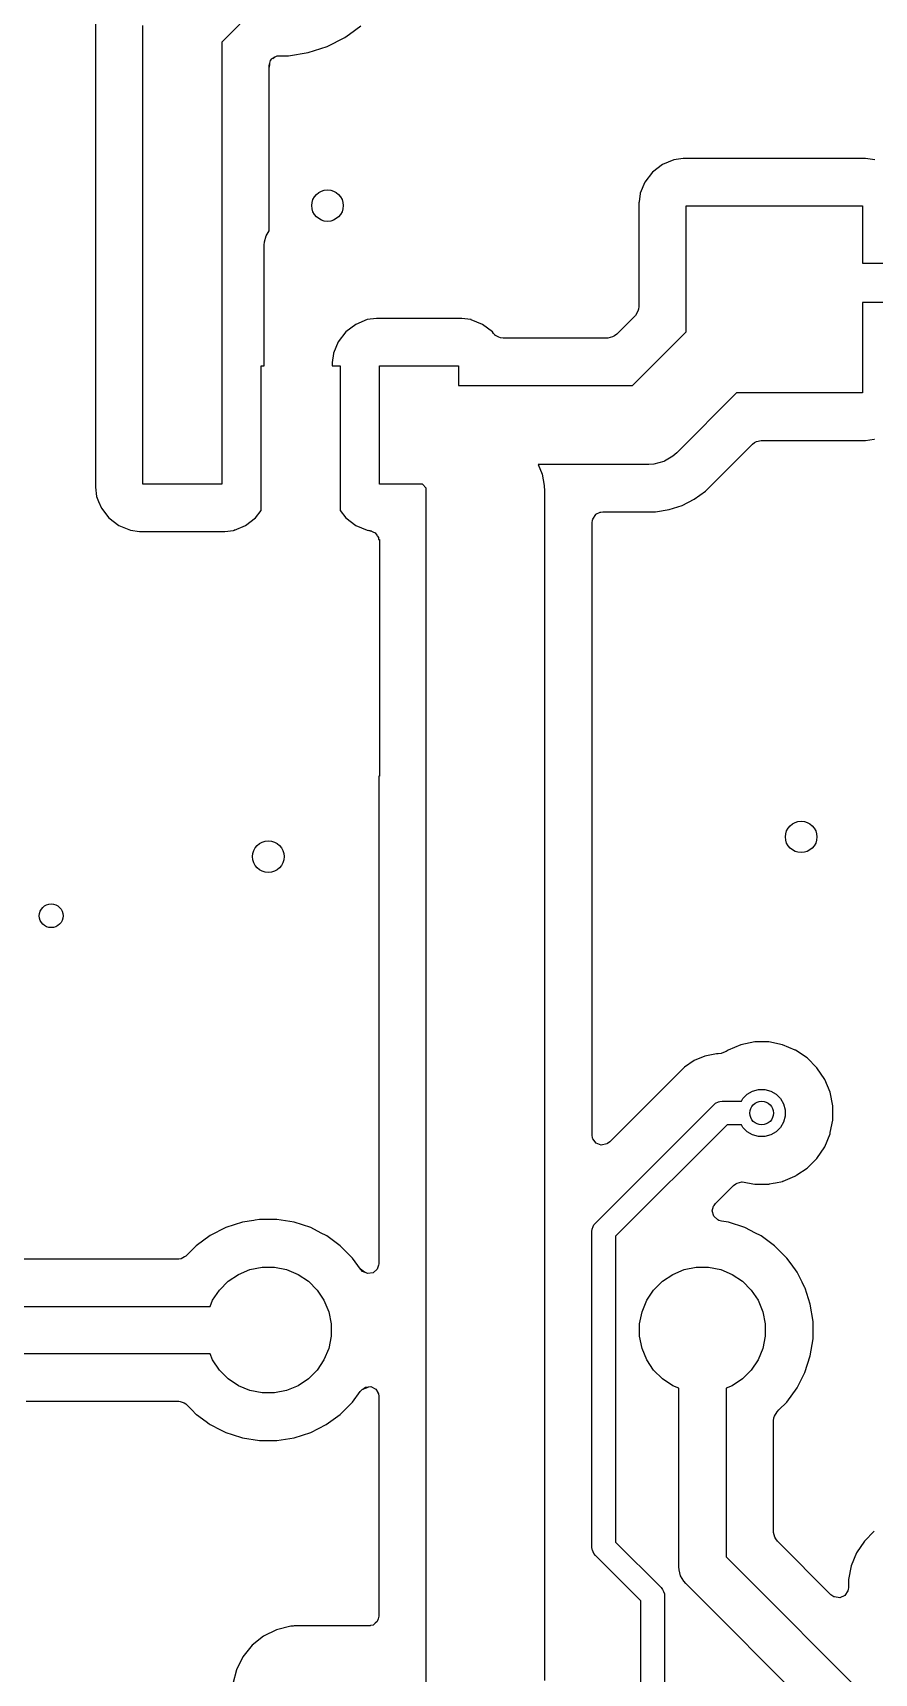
# Model space of a CAD drawing. Header units: inches. Extents: x 1.32 to 5.22, y -7.01 to -1.14.
# Drawn here: x 2.117 to 2.536, y -3.921 to -3.103 of the extents above; entities that cross this region are included whole.
import ezdxf

# ---------------------------------------------------------------- set-up
doc = ezdxf.new("R2010")
doc.units = ezdxf.units.IN
doc.header["$MEASUREMENT"] = 0
doc.layers.add('F.Cu', color=13, linetype='CONTINUOUS', true_color=0xc83434)

msp = doc.modelspace()

# ---------------------------------------------------------------- linework, layer by layer
at = {"layer": 'F.Cu', "linetype": 'CONTINUOUS'}
for p, q in [((2.22927, -3.08912), (2.21102, -3.10737)), ((2.14801, -3.0958), (2.14801, -3.3295)), ((2.17165, -3.2689), (2.17165, -3.09921)), ((2.27468, -3.10341), (2.28042, -3.09924)), ((2.21102, -3.10737), (2.21102, -3.2689)), ((2.25413, -3.11264), (2.26356, -3.10958)), ((2.26356, -3.10958), (2.2724, -3.10507)), ((2.2724, -3.10507), (2.27468, -3.10341)), ((2.23486, -3.11851), (2.23505, -3.11788)), ((2.23505, -3.11788), (2.23544, -3.11654)), ((2.23544, -3.11654), (2.2361, -3.11573)), ((2.2361, -3.11573), (2.2362, -3.11562)), ((2.2362, -3.11562), (2.23739, -3.11497)), ((2.23739, -3.11497), (2.23653, -3.11557)), ((2.23653, -3.11557), (2.23739, -3.11497)), ((2.23739, -3.11497), (2.2374, -3.11497)), ((2.2374, -3.11497), (2.23773, -3.11479)), ((2.23773, -3.11479), (2.23862, -3.1143)), ((2.23862, -3.1143), (2.23965, -3.11419)), ((2.23965, -3.11419), (2.24007, -3.11419)), ((2.24007, -3.11419), (2.24433, -3.11419)), ((2.24433, -3.11419), (2.25413, -3.11264)), ((2.24433, -3.11419), (2.24433, -3.11419)), ((2.23467, -3.11988), (2.23486, -3.11851)), ((2.23467, -3.11918), (2.23486, -3.11851)), ((2.23486, -3.11851), (2.23467, -3.11988)), ((2.23467, -3.11988), (2.23467, -3.11918)), ((2.23467, -3.20157), (2.23467, -3.11988)), ((2.43654, -3.16614), (2.43079, -3.16852)), ((2.43655, -3.16614), (2.43654, -3.16614)), ((2.44117, -3.16553), (2.43655, -3.16614)), ((2.43655, -3.16614), (2.43655, -3.16614)), ((2.53206, -3.16553), (2.44117, -3.16553)), ((2.44117, -3.16553), (2.44117, -3.16553)), ((2.53207, -3.16553), (2.53206, -3.16553)), ((2.53206, -3.16553), (2.53206, -3.16553)), ((2.53206, -3.16553), (2.53206, -3.16553)), ((2.53214, -3.16554), (2.53207, -3.16553)), ((2.53668, -3.16614), (2.53214, -3.16554)), ((2.42586, -3.17231), (2.42207, -3.17725)), ((2.43079, -3.16852), (2.42586, -3.17231)), ((2.41968, -3.183), (2.41915, -3.18703)), ((2.4197, -3.18296), (2.41968, -3.183)), ((2.41975, -3.18284), (2.4197, -3.18296)), ((2.42207, -3.17725), (2.41975, -3.18284)), ((2.41915, -3.18703), (2.41907, -3.18762)), ((2.41907, -3.18762), (2.41907, -3.18762)), ((2.41907, -3.18762), (2.41907, -3.18762)), ((2.41907, -3.18762), (2.41907, -3.23937)), ((2.41915, -3.18703), (2.41915, -3.18703)), ((2.44272, -3.25189), (2.44272, -3.18917)), ((2.44272, -3.18917), (2.53051, -3.18917)), ((2.53051, -3.18917), (2.53051, -3.21772)), ((2.23228, -3.20866), (2.23238, -3.20712)), ((2.23238, -3.20712), (2.23318, -3.20414)), ((2.23318, -3.20414), (2.23467, -3.20157)), ((2.23228, -3.2689), (2.23228, -3.20866)), ((2.53051, -3.21772), (2.73039, -3.21772)), ((2.41888, -3.24074), (2.41859, -3.24174)), ((2.41907, -3.23937), (2.41888, -3.24074)), ((2.73039, -3.2374), (2.53051, -3.2374)), ((2.53051, -3.2374), (2.53051, -3.28248)), ((2.27784, -3.24825), (2.2729, -3.25204)), ((2.28359, -3.24586), (2.27784, -3.24825)), ((2.28821, -3.24526), (2.28359, -3.24586)), ((2.28359, -3.24586), (2.28359, -3.24586)), ((2.28359, -3.24586), (2.28359, -3.24586)), ((2.33068, -3.24526), (2.28821, -3.24526)), ((2.28821, -3.24526), (2.28821, -3.24526)), ((2.33069, -3.24526), (2.33068, -3.24526)), ((2.33068, -3.24526), (2.33068, -3.24526)), ((2.33068, -3.24526), (2.33068, -3.24526)), ((2.33076, -3.24527), (2.33069, -3.24526)), ((2.33531, -3.24586), (2.33076, -3.24527)), ((2.33535, -3.24588), (2.33531, -3.24586)), ((2.33547, -3.24593), (2.33535, -3.24588)), ((2.34106, -3.24825), (2.33547, -3.24593)), ((2.346, -3.25204), (2.34106, -3.24825)), ((2.34106, -3.24825), (2.34106, -3.24825)), ((2.41735, -3.24381), (2.408, -3.25317)), ((2.41859, -3.24174), (2.41735, -3.24381)), ((2.26911, -3.25697), (2.2668, -3.26257)), ((2.2729, -3.25204), (2.26911, -3.25697)), ((2.34662, -3.25285), (2.346, -3.25204)), ((2.346, -3.25204), (2.346, -3.25204)), ((2.34719, -3.25347), (2.34662, -3.25285)), ((2.34728, -3.25355), (2.34719, -3.25347)), ((2.34921, -3.25464), (2.34728, -3.25355)), ((2.35008, -3.2549), (2.34921, -3.25464)), ((2.35145, -3.2551), (2.35008, -3.2549)), ((2.40363, -3.2551), (2.35145, -3.2551)), ((2.40597, -3.2545), (2.40363, -3.2551)), ((2.40688, -3.254), (2.40597, -3.2545)), ((2.408, -3.25317), (2.40688, -3.254)), ((2.41586, -3.27874), (2.44272, -3.25189)), ((2.26673, -3.26273), (2.26612, -3.26735)), ((2.2668, -3.26257), (2.26673, -3.26273)), ((2.26673, -3.26273), (2.26673, -3.26273)), ((2.26673, -3.26273), (2.26673, -3.26273)), ((2.17165, -3.32795), (2.17165, -3.2689)), ((2.21102, -3.2689), (2.21102, -3.32795)), ((2.23071, -3.34113), (2.23071, -3.2689)), ((2.23071, -3.2689), (2.23228, -3.2689)), ((2.26612, -3.26735), (2.26612, -3.26735)), ((2.26612, -3.26735), (2.26612, -3.26735)), ((2.26612, -3.26735), (2.26612, -3.2689)), ((2.26612, -3.2689), (2.27008, -3.2689)), ((2.27008, -3.2689), (2.27008, -3.34113)), ((2.28976, -3.32795), (2.28976, -3.2689)), ((2.28976, -3.2689), (2.32913, -3.2689)), ((2.32913, -3.2689), (2.32913, -3.27874)), ((2.32913, -3.27874), (2.41586, -3.27874)), ((2.4678, -3.28248), (2.43794, -3.31234)), ((2.53051, -3.28248), (2.4678, -3.28248)), ((2.47769, -3.30672), (2.48003, -3.30612)), ((2.48003, -3.30612), (2.53206, -3.30612)), ((2.53206, -3.30612), (2.53637, -3.30556)), ((2.53637, -3.30556), (2.53653, -3.30554)), ((2.436, -3.31404), (2.43182, -3.31646)), ((2.43794, -3.31234), (2.436, -3.31404)), ((2.436, -3.31404), (2.436, -3.31404)), ((2.45224, -3.33147), (2.47567, -3.30805)), ((2.47567, -3.30805), (2.47678, -3.30722)), ((2.47678, -3.30722), (2.47769, -3.30672)), ((2.42402, -3.31811), (2.36878, -3.31811)), ((2.36878, -3.31811), (2.37078, -3.32292)), ((2.42658, -3.31794), (2.42402, -3.31811)), ((2.42659, -3.31794), (2.42658, -3.31794)), ((2.43155, -3.31661), (2.42659, -3.31794)), ((2.43182, -3.31646), (2.43155, -3.31661)), ((2.14801, -3.3295), (2.14862, -3.33412)), ((2.21102, -3.32795), (2.17165, -3.32795)), ((2.31114, -3.32795), (2.28976, -3.32795)), ((2.31307, -3.32989), (2.31114, -3.32795)), ((2.31299, -3.3315), (2.31307, -3.32989)), ((2.37078, -3.32292), (2.37191, -3.3286)), ((2.37191, -3.3286), (2.37205, -3.3315)), ((2.14862, -3.33412), (2.14862, -3.33412)), ((2.14862, -3.33412), (2.14862, -3.33412)), ((2.14862, -3.33412), (2.14962, -3.33655)), ((2.14962, -3.33655), (2.151, -3.33988)), ((2.31299, -3.93701), (2.31299, -3.3315)), ((2.37205, -3.3315), (2.37205, -3.92478)), ((2.43416, -3.34069), (2.44065, -3.33858)), ((2.44065, -3.33858), (2.44672, -3.33548)), ((2.44672, -3.33548), (2.45224, -3.33147)), ((2.151, -3.33988), (2.15479, -3.34481)), ((2.15479, -3.34481), (2.15973, -3.3486)), ((2.22295, -3.3486), (2.22789, -3.34481)), ((2.22789, -3.34481), (2.23071, -3.34113)), ((2.27008, -3.34113), (2.2729, -3.34481)), ((2.2729, -3.34481), (2.27784, -3.3486)), ((2.39569, -3.34734), (2.39589, -3.34596)), ((2.39589, -3.34596), (2.39606, -3.34537)), ((2.39606, -3.34537), (2.39755, -3.34306)), ((2.39755, -3.34306), (2.3976, -3.34301)), ((2.3976, -3.34301), (2.39976, -3.34193)), ((2.39976, -3.34193), (2.40006, -3.34186)), ((2.40006, -3.34186), (2.4011, -3.34175)), ((2.4011, -3.34175), (2.42743, -3.34175)), ((2.42743, -3.34175), (2.43416, -3.34069)), ((2.42743, -3.34175), (2.42743, -3.34175)), ((2.15973, -3.3486), (2.16548, -3.35099)), ((2.16548, -3.35099), (2.1701, -3.35159)), ((2.1701, -3.35159), (2.21257, -3.35159)), ((2.21257, -3.35159), (2.21688, -3.35103)), ((2.21257, -3.35159), (2.21257, -3.35159)), ((2.21257, -3.35159), (2.21257, -3.35159)), ((2.21688, -3.35103), (2.21719, -3.35099)), ((2.21719, -3.35099), (2.2172, -3.35099)), ((2.2172, -3.35099), (2.21735, -3.35092)), ((2.21735, -3.35092), (2.2172, -3.35099)), ((2.2172, -3.35099), (2.21735, -3.35092)), ((2.2172, -3.35099), (2.2172, -3.35099)), ((2.21735, -3.35092), (2.22295, -3.3486)), ((2.27784, -3.3486), (2.28359, -3.35099)), ((2.28359, -3.35099), (2.28441, -3.35109)), ((2.28441, -3.35109), (2.28575, -3.35147)), ((2.28575, -3.35147), (2.28441, -3.35109)), ((2.28441, -3.35109), (2.28511, -3.35119)), ((2.28511, -3.35119), (2.28575, -3.35147)), ((2.28575, -3.35147), (2.28631, -3.35172)), ((2.28631, -3.35172), (2.28762, -3.3523)), ((2.28762, -3.3523), (2.28841, -3.35349)), ((2.28841, -3.35349), (2.28854, -3.3537)), ((2.28854, -3.3537), (2.28914, -3.35459)), ((2.28914, -3.35459), (2.28927, -3.35551)), ((2.39569, -3.65254), (2.39569, -3.34734)), ((2.28927, -3.35551), (2.28976, -3.35551)), ((2.28976, -3.35551), (2.28976, -3.47362)), ((2.28976, -3.47362), (2.28935, -3.47362)), ((2.28935, -3.47362), (2.28935, -3.7163)), ((2.46997, -3.60764), (2.46355, -3.6103)), ((2.47682, -3.60628), (2.46997, -3.60764)), ((2.46997, -3.60764), (2.46997, -3.60764)), ((2.46997, -3.60764), (2.46997, -3.60764)), ((2.48381, -3.60628), (2.47682, -3.60628)), ((2.47682, -3.60628), (2.47682, -3.60628)), ((2.47682, -3.60628), (2.47682, -3.60628)), ((2.49066, -3.60764), (2.48381, -3.60628)), ((2.48381, -3.60628), (2.48381, -3.60628)), ((2.48381, -3.60628), (2.48381, -3.60628)), ((2.49708, -3.6103), (2.49066, -3.60764)), ((2.49066, -3.60764), (2.49066, -3.60764)), ((2.49066, -3.60764), (2.49066, -3.60764)), ((2.44663, -3.61555), (2.44179, -3.61878)), ((2.45201, -3.61332), (2.44663, -3.61555)), ((2.44663, -3.61555), (2.44663, -3.61555)), ((2.44663, -3.61555), (2.44663, -3.61555)), ((2.45772, -3.61219), (2.45201, -3.61332)), ((2.45201, -3.61332), (2.45201, -3.61332)), ((2.45858, -3.61219), (2.45772, -3.61219)), ((2.46004, -3.61196), (2.45858, -3.61219)), ((2.46128, -3.61157), (2.46004, -3.61196)), ((2.46254, -3.61097), (2.46128, -3.61157)), ((2.46352, -3.61031), (2.46254, -3.61097)), ((2.46355, -3.6103), (2.46352, -3.61031)), ((2.46352, -3.61031), (2.46352, -3.61031)), ((2.49711, -3.61031), (2.49708, -3.6103)), ((2.50291, -3.61419), (2.49711, -3.61031)), ((2.49711, -3.61031), (2.49711, -3.61031)), ((2.49711, -3.61031), (2.49711, -3.61031)), ((2.49711, -3.61031), (2.49711, -3.61031)), ((2.50292, -3.61419), (2.50291, -3.61419)), ((2.50291, -3.61419), (2.50291, -3.61419)), ((2.50785, -3.61913), (2.50292, -3.61419)), ((2.44179, -3.61878), (2.40452, -3.65606)), ((2.44179, -3.61878), (2.44179, -3.61878)), ((2.44179, -3.61878), (2.44179, -3.61878)), ((2.51173, -3.62494), (2.50785, -3.61913)), ((2.50785, -3.61913), (2.50785, -3.61913)), ((2.50785, -3.61913), (2.50785, -3.61913)), ((2.51441, -3.63139), (2.51173, -3.62494)), ((2.51173, -3.62494), (2.51173, -3.62494)), ((2.47094, -3.63454), (2.47312, -3.63236)), ((2.47312, -3.63236), (2.4758, -3.63082)), ((2.4758, -3.63082), (2.47877, -3.63002)), ((2.47877, -3.63002), (2.48186, -3.63002)), ((2.48186, -3.63002), (2.48483, -3.63082)), ((2.48483, -3.63082), (2.48751, -3.63236)), ((2.48751, -3.63236), (2.48969, -3.63454)), ((2.51575, -3.63816), (2.51441, -3.63139)), ((2.51441, -3.63139), (2.51441, -3.63139)), ((2.3974, -3.69661), (2.45645, -3.63756)), ((2.45645, -3.63756), (2.45735, -3.63682)), ((2.45735, -3.63682), (2.45885, -3.6362)), ((2.45885, -3.6362), (2.45948, -3.63594)), ((2.45948, -3.63594), (2.46063, -3.63583)), ((2.46063, -3.63583), (2.4702, -3.63583)), ((2.4702, -3.63583), (2.47094, -3.63454)), ((2.48969, -3.63454), (2.49123, -3.63721)), ((2.49123, -3.63721), (2.49202, -3.64019)), ((2.49202, -3.64019), (2.49202, -3.64327)), ((2.51577, -3.63823), (2.51575, -3.63816)), ((2.51577, -3.64523), (2.51577, -3.63823)), ((2.46308, -3.64764), (2.40748, -3.70323)), ((2.4702, -3.64764), (2.46308, -3.64764)), ((2.47094, -3.64892), (2.4702, -3.64764)), ((2.47312, -3.6511), (2.47094, -3.64892)), ((2.48969, -3.64892), (2.48751, -3.6511)), ((2.49123, -3.64625), (2.48969, -3.64892)), ((2.49202, -3.64327), (2.49123, -3.64625)), ((2.51454, -3.6514), (2.51575, -3.64531)), ((2.51575, -3.64531), (2.51577, -3.64523)), ((2.396, -3.65424), (2.39569, -3.65254)), ((2.3961, -3.65452), (2.396, -3.65424)), ((2.39775, -3.65673), (2.3961, -3.65452)), ((2.40033, -3.65769), (2.39775, -3.65673)), ((2.40302, -3.6571), (2.40033, -3.65769)), ((2.40341, -3.65689), (2.40302, -3.6571)), ((2.40452, -3.65606), (2.40341, -3.65689)), ((2.4758, -3.65264), (2.47312, -3.6511)), ((2.47877, -3.65344), (2.4758, -3.65264)), ((2.48186, -3.65344), (2.47877, -3.65344)), ((2.48483, -3.65264), (2.48186, -3.65344)), ((2.48751, -3.6511), (2.48483, -3.65264)), ((2.51173, -3.65853), (2.51441, -3.65207)), ((2.51441, -3.65207), (2.51454, -3.6514)), ((2.51441, -3.65207), (2.51441, -3.65207)), ((2.51454, -3.6514), (2.51454, -3.6514)), ((2.50291, -3.66927), (2.50785, -3.66433)), ((2.50785, -3.66433), (2.51173, -3.65853)), ((2.51173, -3.65853), (2.51173, -3.65853)), ((2.4911, -3.67564), (2.49685, -3.67326)), ((2.49685, -3.67326), (2.49696, -3.67322)), ((2.49696, -3.67322), (2.49702, -3.67319)), ((2.49702, -3.67319), (2.4972, -3.67311)), ((2.4972, -3.67311), (2.49757, -3.67296)), ((2.49757, -3.67296), (2.49792, -3.67261)), ((2.49792, -3.67261), (2.50291, -3.66927)), ((2.45728, -3.68687), (2.46626, -3.67789)), ((2.46626, -3.67789), (2.46737, -3.67706)), ((2.46737, -3.67706), (2.46809, -3.67666)), ((2.46809, -3.67666), (2.47039, -3.67607)), ((2.47039, -3.67607), (2.47066, -3.67606)), ((2.47066, -3.67606), (2.47165, -3.67616)), ((2.47165, -3.67616), (2.47589, -3.677)), ((2.47589, -3.677), (2.47682, -3.67719)), ((2.47682, -3.67719), (2.48381, -3.67719)), ((2.48381, -3.67719), (2.48397, -3.67719)), ((2.48397, -3.67719), (2.48428, -3.67709)), ((2.48428, -3.67709), (2.48609, -3.67673)), ((2.48609, -3.67673), (2.48722, -3.67651)), ((2.48609, -3.67673), (2.48609, -3.67673)), ((2.48722, -3.67651), (2.49066, -3.67582)), ((2.49066, -3.67582), (2.49078, -3.67577)), ((2.49066, -3.67582), (2.49066, -3.67582)), ((2.49066, -3.67582), (2.49066, -3.67582)), ((2.49066, -3.67582), (2.49066, -3.67582)), ((2.49078, -3.67577), (2.4911, -3.67564)), ((2.4911, -3.67564), (2.4911, -3.67564)), ((2.45566, -3.69056), (2.45636, -3.68811)), ((2.4564, -3.69321), (2.45566, -3.69056)), ((2.45636, -3.68811), (2.45655, -3.6878)), ((2.45655, -3.6878), (2.45728, -3.68687)), ((2.21309, -3.6989), (2.20535, -3.70284)), ((2.22134, -3.69622), (2.21309, -3.6989)), ((2.21309, -3.6989), (2.21309, -3.6989)), ((2.21309, -3.6989), (2.21309, -3.6989)), ((2.21309, -3.6989), (2.21309, -3.6989)), ((2.22706, -3.69531), (2.22134, -3.69622)), ((2.22134, -3.69622), (2.22134, -3.69622)), ((2.22763, -3.69522), (2.22706, -3.69531)), ((2.22991, -3.69486), (2.22763, -3.69522)), ((2.23859, -3.69486), (2.22991, -3.69486)), ((2.24288, -3.69554), (2.23859, -3.69486)), ((2.23859, -3.69486), (2.23859, -3.69486)), ((2.24716, -3.69622), (2.24288, -3.69554)), ((2.25542, -3.6989), (2.24716, -3.69622)), ((2.24716, -3.69622), (2.24716, -3.69622)), ((2.26067, -3.70158), (2.25542, -3.6989)), ((2.25542, -3.6989), (2.25542, -3.6989)), ((2.25542, -3.6989), (2.25542, -3.6989)), ((2.39578, -3.69964), (2.39633, -3.69831)), ((2.39633, -3.69831), (2.39666, -3.69751)), ((2.39666, -3.69751), (2.3974, -3.69661)), ((2.45845, -3.69504), (2.4564, -3.69321)), ((2.45891, -3.69526), (2.45845, -3.69504)), ((2.46024, -3.69567), (2.45891, -3.69526)), ((2.4637, -3.69622), (2.46024, -3.69567)), ((2.47195, -3.6989), (2.4637, -3.69622)), ((2.4637, -3.69622), (2.4637, -3.69622)), ((2.47721, -3.70158), (2.47195, -3.6989)), ((2.47195, -3.6989), (2.47195, -3.6989)), ((2.47195, -3.6989), (2.47195, -3.6989)), ((2.20535, -3.70284), (2.19833, -3.70794)), ((2.26313, -3.70283), (2.26067, -3.70158)), ((2.26067, -3.70158), (2.26067, -3.70158)), ((2.26315, -3.70284), (2.26313, -3.70283)), ((2.26346, -3.70307), (2.26315, -3.70284)), ((2.26315, -3.70284), (2.26315, -3.70284)), ((2.26315, -3.70284), (2.26315, -3.70284)), ((2.26878, -3.70693), (2.26346, -3.70307)), ((2.27017, -3.70794), (2.26878, -3.70693)), ((2.39567, -3.70079), (2.39578, -3.69964)), ((2.39567, -3.85827), (2.39567, -3.70079)), ((2.40748, -3.70323), (2.40748, -3.85582)), ((2.47967, -3.70283), (2.47721, -3.70158)), ((2.47721, -3.70158), (2.47721, -3.70158)), ((2.47969, -3.70284), (2.47967, -3.70283)), ((2.47998, -3.70306), (2.47969, -3.70284)), ((2.48, -3.70307), (2.47998, -3.70306)), ((2.48532, -3.70693), (2.48, -3.70307)), ((2.48671, -3.70794), (2.48532, -3.70693)), ((2.18929, -3.71455), (2.09296, -3.71455)), ((2.18971, -3.71455), (2.18929, -3.71455)), ((2.19074, -3.71444), (2.18971, -3.71455)), ((2.19163, -3.71395), (2.19074, -3.71444)), ((2.19254, -3.71345), (2.19163, -3.71395)), ((2.19316, -3.71312), (2.19254, -3.71345)), ((2.19365, -3.71262), (2.19316, -3.71312)), ((2.19833, -3.70794), (2.19365, -3.71262)), ((2.27631, -3.71408), (2.27017, -3.70794)), ((2.27017, -3.70794), (2.27017, -3.70794)), ((2.27017, -3.70794), (2.27017, -3.70794)), ((2.27017, -3.70794), (2.27017, -3.70794)), ((2.28028, -3.71955), (2.27631, -3.71408)), ((2.27631, -3.71408), (2.27631, -3.71408)), ((2.27631, -3.71408), (2.27631, -3.71408)), ((2.49284, -3.71408), (2.48671, -3.70794)), ((2.48671, -3.70794), (2.48671, -3.70794)), ((2.48671, -3.70794), (2.48671, -3.70794)), ((2.48671, -3.70794), (2.48671, -3.70794)), ((2.49498, -3.71701), (2.49284, -3.71408)), ((2.49284, -3.71408), (2.49284, -3.71408)), ((2.49284, -3.71408), (2.49284, -3.71408)), ((2.49284, -3.71408), (2.49284, -3.71408)), ((2.21427, -3.72565), (2.2194, -3.72222)), ((2.2194, -3.72222), (2.22511, -3.71986)), ((2.22511, -3.71986), (2.23116, -3.71866)), ((2.23116, -3.71866), (2.23734, -3.71866)), ((2.23734, -3.71866), (2.24339, -3.71986)), ((2.24339, -3.71986), (2.2491, -3.72222)), ((2.2491, -3.72222), (2.25423, -3.72565)), ((2.2822, -3.72112), (2.28028, -3.71955)), ((2.28052, -3.71988), (2.28028, -3.71955)), ((2.28028, -3.71955), (2.2822, -3.72112)), ((2.28127, -3.7207), (2.28052, -3.71988)), ((2.2822, -3.72112), (2.28127, -3.7207)), ((2.28232, -3.72117), (2.2822, -3.72112)), ((2.28377, -3.72184), (2.28232, -3.72117)), ((2.2865, -3.72145), (2.28377, -3.72184)), ((2.28858, -3.71964), (2.2865, -3.72145)), ((2.28903, -3.71811), (2.28858, -3.71964)), ((2.28915, -3.71768), (2.28903, -3.71811)), ((2.28935, -3.71701), (2.28915, -3.71768)), ((2.28935, -3.7163), (2.28935, -3.71701)), ((2.43081, -3.72565), (2.43594, -3.72222)), ((2.43594, -3.72222), (2.44164, -3.71986)), ((2.44164, -3.71986), (2.4477, -3.71866)), ((2.4477, -3.71866), (2.45387, -3.71866)), ((2.45387, -3.71866), (2.45993, -3.71986)), ((2.45993, -3.71986), (2.46563, -3.72222)), ((2.46563, -3.72222), (2.47077, -3.72565)), ((2.49795, -3.7211), (2.49498, -3.71701)), ((2.50015, -3.72542), (2.49795, -3.7211)), ((2.20647, -3.73515), (2.20991, -3.73002)), ((2.20991, -3.73002), (2.21427, -3.72565)), ((2.25423, -3.72565), (2.2586, -3.73002)), ((2.2586, -3.73002), (2.26203, -3.73515)), ((2.42301, -3.73515), (2.42644, -3.73002)), ((2.42644, -3.73002), (2.43081, -3.72565)), ((2.47077, -3.72565), (2.47513, -3.73002)), ((2.47513, -3.73002), (2.47856, -3.73515)), ((2.50052, -3.72616), (2.50015, -3.72542)), ((2.5019, -3.72887), (2.50052, -3.72616)), ((2.50052, -3.72616), (2.50052, -3.72616)), ((2.50194, -3.72902), (2.5019, -3.72887)), ((2.50457, -3.73709), (2.50194, -3.72902)), ((2.09646, -3.73819), (2.20522, -3.73819)), ((2.20522, -3.73819), (2.20647, -3.73515)), ((2.26203, -3.73515), (2.26439, -3.74086)), ((2.42065, -3.74086), (2.42301, -3.73515)), ((2.47856, -3.73515), (2.48093, -3.74086)), ((2.50593, -3.74566), (2.50457, -3.73709)), ((2.26439, -3.74086), (2.2656, -3.74691)), ((2.2656, -3.74691), (2.2656, -3.75309)), ((2.41944, -3.74691), (2.42065, -3.74086)), ((2.41944, -3.75309), (2.41944, -3.74691)), ((2.48093, -3.74086), (2.48213, -3.74691)), ((2.48213, -3.74691), (2.48213, -3.75309)), ((2.50593, -3.75434), (2.50593, -3.74566)), ((2.2656, -3.75309), (2.26439, -3.75914)), ((2.42065, -3.75914), (2.41944, -3.75309)), ((2.48213, -3.75309), (2.48093, -3.75914)), ((2.50457, -3.76291), (2.50593, -3.75434)), ((2.20522, -3.76181), (2.10135, -3.76181)), ((2.20647, -3.76485), (2.20522, -3.76181)), ((2.26439, -3.75914), (2.26203, -3.76485)), ((2.42301, -3.76485), (2.42065, -3.75914)), ((2.48093, -3.75914), (2.47856, -3.76485)), ((2.50189, -3.77117), (2.50457, -3.76291)), ((2.20991, -3.76998), (2.20647, -3.76485)), ((2.21427, -3.77435), (2.20991, -3.76998)), ((2.2586, -3.76998), (2.25423, -3.77435)), ((2.26203, -3.76485), (2.2586, -3.76998)), ((2.42644, -3.76998), (2.42301, -3.76485)), ((2.43081, -3.77435), (2.42644, -3.76998)), ((2.47513, -3.76998), (2.47077, -3.77435)), ((2.47856, -3.76485), (2.47513, -3.76998)), ((2.49795, -3.7789), (2.50189, -3.77117)), ((2.2194, -3.77778), (2.21427, -3.77435)), ((2.22511, -3.78014), (2.2194, -3.77778)), ((2.23116, -3.78134), (2.22511, -3.78014)), ((2.24339, -3.78014), (2.23734, -3.78134)), ((2.2491, -3.77778), (2.24339, -3.78014)), ((2.25423, -3.77435), (2.2491, -3.77778)), ((2.27631, -3.78592), (2.28011, -3.78069)), ((2.28011, -3.78069), (2.28107, -3.7797)), ((2.28107, -3.7797), (2.28011, -3.78069)), ((2.28011, -3.78069), (2.28052, -3.78012)), ((2.28052, -3.78012), (2.28107, -3.7797)), ((2.28107, -3.7797), (2.28143, -3.77942)), ((2.28143, -3.77942), (2.28399, -3.77843)), ((2.28399, -3.77843), (2.28143, -3.77942)), ((2.28143, -3.77942), (2.2827, -3.77845)), ((2.2827, -3.77845), (2.28544, -3.77821)), ((2.28544, -3.77821), (2.28787, -3.77949)), ((2.28787, -3.77949), (2.28866, -3.78089)), ((2.28866, -3.78089), (2.28872, -3.781)), ((2.28872, -3.781), (2.28922, -3.78189)), ((2.43594, -3.77778), (2.43081, -3.77435)), ((2.43898, -3.77903), (2.43594, -3.77778)), ((2.43898, -3.84843), (2.43898, -3.77903)), ((2.46563, -3.77778), (2.4626, -3.77903)), ((2.4626, -3.77903), (2.4626, -3.84843)), ((2.47077, -3.77435), (2.46563, -3.77778)), ((2.49284, -3.78592), (2.49795, -3.7789)), ((2.11358, -3.78545), (2.189, -3.78545)), ((2.189, -3.78545), (2.18971, -3.78545)), ((2.18971, -3.78545), (2.19038, -3.78565)), ((2.19038, -3.78565), (2.19137, -3.78594)), ((2.19137, -3.78594), (2.19235, -3.78623)), ((2.19235, -3.78623), (2.19316, -3.78688)), ((2.19316, -3.78688), (2.19345, -3.78717)), ((2.19345, -3.78717), (2.19614, -3.78987)), ((2.23734, -3.78134), (2.23116, -3.78134)), ((2.27017, -3.79206), (2.27631, -3.78592)), ((2.28922, -3.78189), (2.28935, -3.78299)), ((2.28935, -3.78299), (2.28935, -3.7834)), ((2.28935, -3.7834), (2.28935, -3.89203)), ((2.4889, -3.78987), (2.49284, -3.78592)), ((2.19614, -3.78987), (2.19833, -3.79206)), ((2.19833, -3.79206), (2.19833, -3.79206)), ((2.19833, -3.79206), (2.19833, -3.79206)), ((2.19833, -3.79206), (2.19841, -3.79211)), ((2.19841, -3.79211), (2.20334, -3.7957)), ((2.20334, -3.7957), (2.2048, -3.79676)), ((2.2048, -3.79676), (2.20535, -3.79716)), ((2.20535, -3.79716), (2.21041, -3.79973)), ((2.25542, -3.8011), (2.26315, -3.79716)), ((2.26315, -3.79716), (2.27017, -3.79206)), ((2.48624, -3.79525), (2.48644, -3.79387)), ((2.48624, -3.85099), (2.48624, -3.79525)), ((2.48644, -3.79387), (2.48673, -3.79288)), ((2.48673, -3.79288), (2.48796, -3.7908)), ((2.48796, -3.7908), (2.4889, -3.78987)), ((2.21041, -3.79973), (2.21309, -3.8011)), ((2.21309, -3.8011), (2.21309, -3.8011)), ((2.21309, -3.8011), (2.21625, -3.80213)), ((2.21625, -3.80213), (2.22134, -3.80378)), ((2.22134, -3.80378), (2.22991, -3.80514)), ((2.22991, -3.80514), (2.22991, -3.80514)), ((2.22991, -3.80514), (2.23859, -3.80514)), ((2.23859, -3.80514), (2.24716, -3.80378)), ((2.23859, -3.80514), (2.23859, -3.80514)), ((2.24716, -3.80378), (2.25542, -3.8011)), ((2.43898, -3.86811), (2.43898, -3.84843)), ((2.4626, -3.84843), (2.4626, -3.86322)), ((2.48684, -3.85333), (2.48624, -3.85099)), ((2.48733, -3.85424), (2.48684, -3.85333)), ((2.48817, -3.85535), (2.48733, -3.85424)), ((2.53646, -3.85041), (2.53152, -3.85535)), ((2.39578, -3.85942), (2.39567, -3.85827)), ((2.39592, -3.85976), (2.39578, -3.85942)), ((2.39666, -3.86155), (2.39592, -3.85976)), ((2.3974, -3.86244), (2.39666, -3.86155)), ((2.42008, -3.88512), (2.3974, -3.86244)), ((2.40748, -3.85582), (2.43016, -3.8785)), ((2.51487, -3.88205), (2.48817, -3.85535)), ((2.52764, -3.86116), (2.52496, -3.86761)), ((2.53152, -3.85535), (2.52764, -3.86116)), ((2.52764, -3.86116), (2.52764, -3.86116)), ((2.52764, -3.86116), (2.52764, -3.86116)), ((2.43908, -3.86965), (2.43898, -3.86811)), ((2.43988, -3.87263), (2.43908, -3.86965)), ((2.4626, -3.86322), (2.60678, -4.0074)), ((2.52496, -3.86761), (2.5236, -3.87446)), ((2.52496, -3.86761), (2.52496, -3.86761)), ((2.52496, -3.86761), (2.52496, -3.86761)), ((2.43016, -3.8785), (2.43089, -3.8794)), ((2.44142, -3.8753), (2.43988, -3.87263)), ((2.44244, -3.87646), (2.44142, -3.8753)), ((2.58661, -4.02064), (2.44244, -3.87646)), ((2.5236, -3.8783), (2.5234, -3.87968)), ((2.5236, -3.87446), (2.5236, -3.8783)), ((2.42008, -4.74882), (2.42008, -3.88512)), ((2.43089, -3.8794), (2.43135, -3.88049)), ((2.43135, -3.88049), (2.43178, -3.88153)), ((2.43178, -3.88153), (2.43189, -3.88268)), ((2.43189, -3.88268), (2.43189, -4.74637)), ((2.51629, -3.88304), (2.51487, -3.88205)), ((2.51657, -3.88317), (2.51629, -3.88304)), ((2.51929, -3.88356), (2.51657, -3.88317)), ((2.52179, -3.88242), (2.51929, -3.88356)), ((2.52328, -3.8801), (2.52179, -3.88242)), ((2.5234, -3.87968), (2.52328, -3.8801)), ((2.28858, -3.89538), (2.28749, -3.89631)), ((2.28898, -3.894), (2.28858, -3.89538)), ((2.28915, -3.89341), (2.28898, -3.894)), ((2.28898, -3.894), (2.28898, -3.894)), ((2.28935, -3.89274), (2.28915, -3.89341)), ((2.28915, -3.89341), (2.28915, -3.89341)), ((2.28935, -3.89203), (2.28935, -3.89274)), ((2.23186, -3.90272), (2.22618, -3.90729)), ((2.23838, -3.89949), (2.23186, -3.90272)), ((2.23186, -3.90272), (2.23186, -3.90272)), ((2.24545, -3.89773), (2.23838, -3.89949)), ((2.23838, -3.89949), (2.23838, -3.89949)), ((2.23838, -3.89949), (2.23838, -3.89949)), ((2.23838, -3.89949), (2.23838, -3.89949)), ((2.24662, -3.89765), (2.24545, -3.89773)), ((2.24709, -3.89762), (2.24662, -3.89765)), ((2.24662, -3.89765), (2.24662, -3.89765)), ((2.28394, -3.89762), (2.24709, -3.89762)), ((2.28447, -3.89762), (2.28394, -3.89762)), ((2.28498, -3.89751), (2.28447, -3.89762)), ((2.28528, -3.89744), (2.28498, -3.89751)), ((2.2865, -3.89718), (2.28528, -3.89744)), ((2.28744, -3.89636), (2.2865, -3.89718)), ((2.28749, -3.89631), (2.28744, -3.89636)), ((2.22618, -3.90729), (2.22163, -3.91295)), ((2.22618, -3.90729), (2.22618, -3.90729)), ((2.21838, -3.91949), (2.21663, -3.92656)), ((2.21839, -3.91948), (2.21838, -3.91949)), ((2.22162, -3.91296), (2.21839, -3.91948)), ((2.22163, -3.91295), (2.22162, -3.91296))]:
    msp.add_line(p, q, dxfattribs=at)
at = {"layer": 'F.Cu'}
for centre, radius in [((2.26378, -3.18898), 0.00787), ((2.5, -3.50394), 0.00787), ((2.23425, -3.51378), 0.00787), ((2.12598, -3.54331), 0.00591), ((2.48031, -3.64173), 0.00591)]:
    msp.add_circle(centre, radius, dxfattribs=at)

doc.saveas('drawing.dxf')
